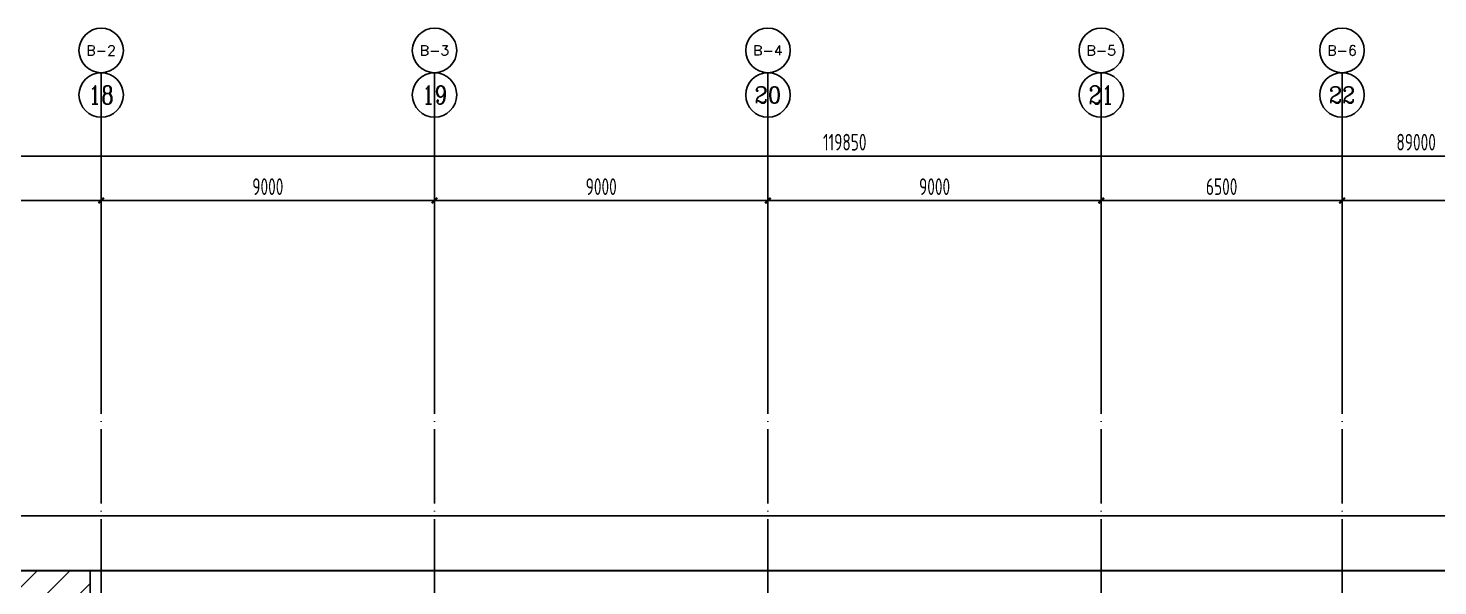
# Model space of a CAD drawing. Extents: x -502255 to 1362592, y -400300 to 332622.
# Drawn here: x -451367 to -413313, y -80590 to -65548 of the extents above; entities that cross this region are included whole.
import ezdxf
from ezdxf.enums import TextEntityAlignment as Align

# ---------------------------------------------------------------- set-up
doc = ezdxf.new("R2010")
doc.units = 0
doc.header["$LTSCALE"] = 1000
doc.header["$MEASUREMENT"] = 0
doc.linetypes.add('DOTE', pattern=[2.42, 2, -0.2, 0.02, -0.2])
for name, color, linetype in [('AXIS_TEXT', 7, 'Continuous'), ('HATCH', 253, 'Continuous'), ('S-DIM', 3, 'Continuous'), ('S-DOTE', 8, 'DOTE'), ('S-基础-筏板边线', 6, 'Continuous')]:
    doc.layers.add(name, color=color, linetype=linetype)
doc.layers.add('不打印', color=59, linetype='Continuous', plot=False)
doc.styles.add('_TCH_AXIS', font='COMPLEX', dxfattribs={"bigfont": 'GBCBIG'})
doc.styles.add('COMPLEX', font='COMPLEX.shx', dxfattribs={"width": 0.65})
doc.styles.get("Standard").update_dxf_attribs({"font": 'tssdeng2.shx', "width": 0.7, "bigfont": '@@hztxt.shx'})
doc.dimstyles.new('TSSD_150_150', dxfattribs={"dimtxt": 450, "dimasz": 150, "dimexe": 150, "dimexo": 375, "dimgap": 150, "dimtad": 1, "dimdec": 0, "dimzin": 0, "dimdsep": 46, "dimtxsty": 'Standard', "dimblk": 'ARCHTICK', "dimcen": 0, "dimdle": 150, "dimclrt": 7, "dimadec": 0, "dimazin": 0, "dimtfac": 1, "dimtdec": 0, "dimtix": 1, "dimtmove": 2, "dimatfit": 3, "dimfxl": 1, "dimtolj": 1, "dimtzin": 0, "dimarcsym": 0})

# ---------------------------------------------------------------- blocks, each defined once
blk = doc.blocks.new('_ArchTick')
at = {"color": 0, "linetype": 'ByBlock', "const_width": 0.4}
blk.add_lwpolyline([(-0.5, -0.5), (0.5, 0.5)], dxfattribs=at)
blk = doc.blocks.new('*D2065')
at = {"layer": 'Defpoints', "color": 0, "transparency": 16777216}
for p in [(1116055, 263982), (1027055, 259032), (1116055, 259032)]:
    blk.add_point(p, dxfattribs=at)
at = {"layer": 'S-DIM', "color": 0, "lineweight": -2, "transparency": 16777216}
for p, q in [((1027055, 259407), (1027055, 264132)), ((1116055, 259407), (1116055, 264132)), ((1026905, 263982), (1116205, 263982))]:
    blk.add_line(p, q, dxfattribs=at)
at = {"layer": 'S-DIM', "color": 0, "lineweight": -2, "transparency": 16777216, "xscale": 150, "yscale": 150, "zscale": 150, "rotation": 180}
blk.add_blockref('_ArchTick', (1027055, 263982), dxfattribs=at)
at = {"layer": 'S-DIM', "color": 0, "lineweight": -2, "transparency": 16777216, "xscale": 150, "yscale": 150, "zscale": 150}
blk.add_blockref('_ArchTick', (1116055, 263982), dxfattribs=at)
at = {"layer": 'S-DIM', "color": 7, "transparency": 16777216, "insert": (1071555, 264357), "char_height": 450, "attachment_point": 5}
blk.add_mtext('\\A1;89000', dxfattribs=at)
blk = doc.blocks.new('*D2066')
at = {"layer": 'Defpoints', "color": 0, "transparency": 16777216}
for p in [(1036055, 262782), (1027055, 259032), (1036055, 259032)]:
    blk.add_point(p, dxfattribs=at)
at = {"layer": 'S-DIM', "color": 0, "lineweight": -2, "transparency": 16777216}
for p, q in [((1026905, 262782), (1036205, 262782)), ((1027055, 259407), (1027055, 262932)), ((1036055, 259407), (1036055, 262932))]:
    blk.add_line(p, q, dxfattribs=at)
at = {"layer": 'S-DIM', "color": 0, "lineweight": -2, "transparency": 16777216, "xscale": 150, "yscale": 150, "zscale": 150, "rotation": 180}
blk.add_blockref('_ArchTick', (1027055, 262782), dxfattribs=at)
at = {"layer": 'S-DIM', "color": 0, "lineweight": -2, "transparency": 16777216, "xscale": 150, "yscale": 150, "zscale": 150}
blk.add_blockref('_ArchTick', (1036055, 262782), dxfattribs=at)
at = {"layer": 'S-DIM', "color": 7, "transparency": 16777216, "insert": (1031555, 263157), "char_height": 450, "attachment_point": 5}
blk.add_mtext('\\A1;9000', dxfattribs=at)
blk = doc.blocks.new('*D2067')
at = {"layer": 'Defpoints', "color": 0, "transparency": 16777216}
for p in [(1045055, 262782), (1036055, 259032), (1045055, 259032)]:
    blk.add_point(p, dxfattribs=at)
at = {"layer": 'S-DIM', "color": 0, "lineweight": -2, "transparency": 16777216}
for p, q in [((1035905, 262782), (1045205, 262782)), ((1036055, 259407), (1036055, 262932)), ((1045055, 259407), (1045055, 262932))]:
    blk.add_line(p, q, dxfattribs=at)
at = {"layer": 'S-DIM', "color": 0, "lineweight": -2, "transparency": 16777216, "xscale": 150, "yscale": 150, "zscale": 150, "rotation": 180}
blk.add_blockref('_ArchTick', (1036055, 262782), dxfattribs=at)
at = {"layer": 'S-DIM', "color": 0, "lineweight": -2, "transparency": 16777216, "xscale": 150, "yscale": 150, "zscale": 150}
blk.add_blockref('_ArchTick', (1045055, 262782), dxfattribs=at)
at = {"layer": 'S-DIM', "color": 7, "transparency": 16777216, "insert": (1040555, 263157), "char_height": 450, "attachment_point": 5}
blk.add_mtext('\\A1;9000', dxfattribs=at)
blk = doc.blocks.new('*D2068')
at = {"layer": 'Defpoints', "color": 0, "transparency": 16777216}
for p in [(1054055, 262782), (1045055, 259032), (1054055, 259032)]:
    blk.add_point(p, dxfattribs=at)
at = {"layer": 'S-DIM', "color": 0, "lineweight": -2, "transparency": 16777216}
for p, q in [((1044905, 262782), (1054205, 262782)), ((1045055, 259407), (1045055, 262932)), ((1054055, 259407), (1054055, 262932))]:
    blk.add_line(p, q, dxfattribs=at)
at = {"layer": 'S-DIM', "color": 0, "lineweight": -2, "transparency": 16777216, "xscale": 150, "yscale": 150, "zscale": 150, "rotation": 180}
blk.add_blockref('_ArchTick', (1045055, 262782), dxfattribs=at)
at = {"layer": 'S-DIM', "color": 0, "lineweight": -2, "transparency": 16777216, "xscale": 150, "yscale": 150, "zscale": 150}
blk.add_blockref('_ArchTick', (1054055, 262782), dxfattribs=at)
at = {"layer": 'S-DIM', "color": 7, "transparency": 16777216, "insert": (1049555, 263157), "char_height": 450, "attachment_point": 5}
blk.add_mtext('\\A1;9000', dxfattribs=at)
blk = doc.blocks.new('*D2069')
at = {"layer": 'Defpoints', "color": 0, "transparency": 16777216}
for p in [(1063055, 262782), (1054055, 259032), (1063055, 259032)]:
    blk.add_point(p, dxfattribs=at)
at = {"layer": 'S-DIM', "color": 0, "lineweight": -2, "transparency": 16777216}
for p, q in [((1053905, 262782), (1063205, 262782)), ((1054055, 259407), (1054055, 262932)), ((1063055, 259407), (1063055, 262932))]:
    blk.add_line(p, q, dxfattribs=at)
at = {"layer": 'S-DIM', "color": 0, "lineweight": -2, "transparency": 16777216, "xscale": 150, "yscale": 150, "zscale": 150, "rotation": 180}
blk.add_blockref('_ArchTick', (1054055, 262782), dxfattribs=at)
at = {"layer": 'S-DIM', "color": 0, "lineweight": -2, "transparency": 16777216, "xscale": 150, "yscale": 150, "zscale": 150}
blk.add_blockref('_ArchTick', (1063055, 262782), dxfattribs=at)
at = {"layer": 'S-DIM', "color": 7, "transparency": 16777216, "insert": (1058555, 263157), "char_height": 450, "attachment_point": 5}
blk.add_mtext('\\A1;9000', dxfattribs=at)
blk = doc.blocks.new('*D2070')
at = {"layer": 'Defpoints', "color": 0, "transparency": 16777216}
for p in [(1069555, 262782), (1063055, 259032), (1069555, 259032)]:
    blk.add_point(p, dxfattribs=at)
at = {"layer": 'S-DIM', "color": 0, "lineweight": -2, "transparency": 16777216}
for p, q in [((1062905, 262782), (1069705, 262782)), ((1063055, 259407), (1063055, 262932)), ((1069555, 259407), (1069555, 262932))]:
    blk.add_line(p, q, dxfattribs=at)
at = {"layer": 'S-DIM', "color": 0, "lineweight": -2, "transparency": 16777216, "xscale": 150, "yscale": 150, "zscale": 150, "rotation": 180}
blk.add_blockref('_ArchTick', (1063055, 262782), dxfattribs=at)
at = {"layer": 'S-DIM', "color": 0, "lineweight": -2, "transparency": 16777216, "xscale": 150, "yscale": 150, "zscale": 150}
blk.add_blockref('_ArchTick', (1069555, 262782), dxfattribs=at)
at = {"layer": 'S-DIM', "color": 7, "transparency": 16777216, "insert": (1066305, 263157), "char_height": 450, "attachment_point": 5}
blk.add_mtext('\\A1;6500', dxfattribs=at)
blk = doc.blocks.new('*D2071')
at = {"layer": 'Defpoints', "color": 0, "transparency": 16777216}
for p in [(1078555, 262782), (1069555, 259032), (1078555, 259032)]:
    blk.add_point(p, dxfattribs=at)
at = {"layer": 'S-DIM', "color": 0, "lineweight": -2, "transparency": 16777216}
for p, q in [((1069405, 262782), (1078705, 262782)), ((1069555, 259407), (1069555, 262932)), ((1078555, 259407), (1078555, 262932))]:
    blk.add_line(p, q, dxfattribs=at)
at = {"layer": 'S-DIM', "color": 0, "lineweight": -2, "transparency": 16777216, "xscale": 150, "yscale": 150, "zscale": 150, "rotation": 180}
blk.add_blockref('_ArchTick', (1069555, 262782), dxfattribs=at)
at = {"layer": 'S-DIM', "color": 0, "lineweight": -2, "transparency": 16777216, "xscale": 150, "yscale": 150, "zscale": 150}
blk.add_blockref('_ArchTick', (1078555, 262782), dxfattribs=at)
at = {"layer": 'S-DIM', "color": 7, "transparency": 16777216, "insert": (1074055, 263157), "char_height": 450, "attachment_point": 5}
blk.add_mtext('\\A1;9000', dxfattribs=at)
blk = doc.blocks.new('_AXISO')
blk.add_circle((0, 0), 0.5)
at = {"layer": 'AXIS_TEXT', "style": 'COMPLEX', "width": 1.041667}
blk.add_attdef('A', text='', height=0.56, dxfattribs=at).set_placement((-0.25, -0.28), (0.25, -0.28), align=Align.FIT)
blk = doc.blocks.new('*D2096')
at = {"layer": 'Defpoints', "color": 0, "transparency": 16777216}
for p in [(1116055, 263982), (996205, 259032), (1116055, 259032)]:
    blk.add_point(p, dxfattribs=at)
at = {"layer": 'S-DIM', "color": 0, "lineweight": -2, "transparency": 16777216}
for p, q in [((996205, 259407), (996205, 264132)), ((1116055, 259407), (1116055, 264132)), ((996055, 263982), (1116205, 263982))]:
    blk.add_line(p, q, dxfattribs=at)
at = {"layer": 'S-DIM', "color": 0, "lineweight": -2, "transparency": 16777216, "xscale": 150, "yscale": 150, "zscale": 150, "rotation": 180}
blk.add_blockref('_ArchTick', (996205, 263982), dxfattribs=at)
at = {"layer": 'S-DIM', "color": 0, "lineweight": -2, "transparency": 16777216, "xscale": 150, "yscale": 150, "zscale": 150}
blk.add_blockref('_ArchTick', (1116055, 263982), dxfattribs=at)
at = {"layer": 'S-DIM', "color": 7, "transparency": 16777216, "insert": (1056130, 264357), "char_height": 450, "attachment_point": 5}
blk.add_mtext('\\A1;119850', dxfattribs=at)
blk = doc.blocks.new('*D2102')
at = {"layer": 'Defpoints', "color": 0, "transparency": 16777216}
for p in [(1036055, 262782), (1027055, 259032), (1036055, 259032)]:
    blk.add_point(p, dxfattribs=at)
at = {"layer": 'S-DIM', "color": 0, "lineweight": -2, "transparency": 16777216}
for p, q in [((1026905, 262782), (1036205, 262782)), ((1027055, 259407), (1027055, 262932)), ((1036055, 259407), (1036055, 262932))]:
    blk.add_line(p, q, dxfattribs=at)
at = {"layer": 'S-DIM', "color": 0, "lineweight": -2, "transparency": 16777216, "xscale": 150, "yscale": 150, "zscale": 150, "rotation": 180}
blk.add_blockref('_ArchTick', (1027055, 262782), dxfattribs=at)
at = {"layer": 'S-DIM', "color": 0, "lineweight": -2, "transparency": 16777216, "xscale": 150, "yscale": 150, "zscale": 150}
blk.add_blockref('_ArchTick', (1036055, 262782), dxfattribs=at)
at = {"layer": 'S-DIM', "color": 7, "transparency": 16777216, "insert": (1031555, 263157), "char_height": 450, "attachment_point": 5}
blk.add_mtext('\\A1;9000', dxfattribs=at)
blk = doc.blocks.new('*D2103')
at = {"layer": 'Defpoints', "color": 0, "transparency": 16777216}
for p in [(1045055, 262782), (1036055, 259032), (1045055, 259032)]:
    blk.add_point(p, dxfattribs=at)
at = {"layer": 'S-DIM', "color": 0, "lineweight": -2, "transparency": 16777216}
for p, q in [((1035905, 262782), (1045205, 262782)), ((1036055, 259407), (1036055, 262932)), ((1045055, 259407), (1045055, 262932))]:
    blk.add_line(p, q, dxfattribs=at)
at = {"layer": 'S-DIM', "color": 0, "lineweight": -2, "transparency": 16777216, "xscale": 150, "yscale": 150, "zscale": 150, "rotation": 180}
blk.add_blockref('_ArchTick', (1036055, 262782), dxfattribs=at)
at = {"layer": 'S-DIM', "color": 0, "lineweight": -2, "transparency": 16777216, "xscale": 150, "yscale": 150, "zscale": 150}
blk.add_blockref('_ArchTick', (1045055, 262782), dxfattribs=at)
at = {"layer": 'S-DIM', "color": 7, "transparency": 16777216, "insert": (1040555, 263157), "char_height": 450, "attachment_point": 5}
blk.add_mtext('\\A1;9000', dxfattribs=at)
blk = doc.blocks.new('*D2104')
at = {"layer": 'Defpoints', "color": 0, "transparency": 16777216}
for p in [(1054055, 262782), (1045055, 259032), (1054055, 259032)]:
    blk.add_point(p, dxfattribs=at)
at = {"layer": 'S-DIM', "color": 0, "lineweight": -2, "transparency": 16777216}
for p, q in [((1044905, 262782), (1054205, 262782)), ((1045055, 259407), (1045055, 262932)), ((1054055, 259407), (1054055, 262932))]:
    blk.add_line(p, q, dxfattribs=at)
at = {"layer": 'S-DIM', "color": 0, "lineweight": -2, "transparency": 16777216, "xscale": 150, "yscale": 150, "zscale": 150, "rotation": 180}
blk.add_blockref('_ArchTick', (1045055, 262782), dxfattribs=at)
at = {"layer": 'S-DIM', "color": 0, "lineweight": -2, "transparency": 16777216, "xscale": 150, "yscale": 150, "zscale": 150}
blk.add_blockref('_ArchTick', (1054055, 262782), dxfattribs=at)
at = {"layer": 'S-DIM', "color": 7, "transparency": 16777216, "insert": (1049555, 263157), "char_height": 450, "attachment_point": 5}
blk.add_mtext('\\A1;9000', dxfattribs=at)
blk = doc.blocks.new('*D2105')
at = {"layer": 'Defpoints', "color": 0, "transparency": 16777216}
for p in [(1063055, 262782), (1054055, 259032), (1063055, 259032)]:
    blk.add_point(p, dxfattribs=at)
at = {"layer": 'S-DIM', "color": 0, "lineweight": -2, "transparency": 16777216}
for p, q in [((1053905, 262782), (1063205, 262782)), ((1054055, 259407), (1054055, 262932)), ((1063055, 259407), (1063055, 262932))]:
    blk.add_line(p, q, dxfattribs=at)
at = {"layer": 'S-DIM', "color": 0, "lineweight": -2, "transparency": 16777216, "xscale": 150, "yscale": 150, "zscale": 150, "rotation": 180}
blk.add_blockref('_ArchTick', (1054055, 262782), dxfattribs=at)
at = {"layer": 'S-DIM', "color": 0, "lineweight": -2, "transparency": 16777216, "xscale": 150, "yscale": 150, "zscale": 150}
blk.add_blockref('_ArchTick', (1063055, 262782), dxfattribs=at)
at = {"layer": 'S-DIM', "color": 7, "transparency": 16777216, "insert": (1058555, 263157), "char_height": 450, "attachment_point": 5}
blk.add_mtext('\\A1;9000', dxfattribs=at)
blk = doc.blocks.new('*D2106')
at = {"layer": 'Defpoints', "color": 0, "transparency": 16777216}
for p in [(1069555, 262782), (1063055, 259032), (1069555, 259032)]:
    blk.add_point(p, dxfattribs=at)
at = {"layer": 'S-DIM', "color": 0, "lineweight": -2, "transparency": 16777216}
for p, q in [((1062905, 262782), (1069705, 262782)), ((1063055, 259407), (1063055, 262932)), ((1069555, 259407), (1069555, 262932))]:
    blk.add_line(p, q, dxfattribs=at)
at = {"layer": 'S-DIM', "color": 0, "lineweight": -2, "transparency": 16777216, "xscale": 150, "yscale": 150, "zscale": 150, "rotation": 180}
blk.add_blockref('_ArchTick', (1063055, 262782), dxfattribs=at)
at = {"layer": 'S-DIM', "color": 0, "lineweight": -2, "transparency": 16777216, "xscale": 150, "yscale": 150, "zscale": 150}
blk.add_blockref('_ArchTick', (1069555, 262782), dxfattribs=at)
at = {"layer": 'S-DIM', "color": 7, "transparency": 16777216, "insert": (1066305, 263157), "char_height": 450, "attachment_point": 5}
blk.add_mtext('\\A1;6500', dxfattribs=at)
blk = doc.blocks.new('*D2107')
at = {"layer": 'Defpoints', "color": 0, "transparency": 16777216}
for p in [(1078555, 262782), (1069555, 259032), (1078555, 259032)]:
    blk.add_point(p, dxfattribs=at)
at = {"layer": 'S-DIM', "color": 0, "lineweight": -2, "transparency": 16777216}
for p, q in [((1069405, 262782), (1078705, 262782)), ((1069555, 259407), (1069555, 262932)), ((1078555, 259407), (1078555, 262932))]:
    blk.add_line(p, q, dxfattribs=at)
at = {"layer": 'S-DIM', "color": 0, "lineweight": -2, "transparency": 16777216, "xscale": 150, "yscale": 150, "zscale": 150, "rotation": 180}
blk.add_blockref('_ArchTick', (1069555, 262782), dxfattribs=at)
at = {"layer": 'S-DIM', "color": 0, "lineweight": -2, "transparency": 16777216, "xscale": 150, "yscale": 150, "zscale": 150}
blk.add_blockref('_ArchTick', (1078555, 262782), dxfattribs=at)
at = {"layer": 'S-DIM', "color": 7, "transparency": 16777216, "insert": (1074055, 263157), "char_height": 450, "attachment_point": 5}
blk.add_mtext('\\A1;9000', dxfattribs=at)
blk = doc.blocks.new('dsadasd')
at = {"layer": 'S-DIM'}
for p, q in [((1036054.9, 259031.5), (1036054.9, 266231.5)), ((1045054.9, 259031.5), (1045054.9, 266231.5)), ((1054054.9, 259031.5), (1054054.9, 266231.5)), ((1063054.9, 259031.5), (1063054.9, 266231.5)), ((1069554.9, 259031.5), (1069554.9, 266231.5)), ((1036054.9, 259031.5), (1036054.9, 265031.5)), ((1045054.9, 259031.5), (1045054.9, 265031.5)), ((1054054.9, 259031.5), (1054054.9, 265031.5)), ((1063054.9, 259031.5), (1063054.9, 265031.5)), ((1069554.9, 259031.5), (1069554.9, 265031.5))]:
    blk.add_line(p, q, dxfattribs=at)
at = {"layer": 'S-DOTE', "color": 8, "linetype": 'DOTE'}
for p, q in [((1036054.9, 259031.5), (1036054.9, 84926.2)), ((1045054.9, 259031.5), (1045054.9, 84926.2)), ((1054054.9, 259031.5), (1054054.9, 84926.2)), ((1063054.9, 259031.5), (1063054.9, 84926.2)), ((1069554.9, 259031.5), (1069554.9, 84926.2))]:
    blk.add_line(p, q, dxfattribs=at)
at = {"layer": 'S-DIM'}
ref = blk.add_blockref('_AXISO', (1036054.9, 266831.5), dxfattribs=dict(at, xscale=1200, yscale=1200, zscale=1200))
ref.add_attrib('A', 'B-2', dxfattribs={"layer": 'AXIS_TEXT', "height": 269.48, "style": '_TCH_AXIS'}).set_placement((1035657.1, 266696.8), (1036452.7, 266696.8), align=Align.FIT)
ref = blk.add_blockref('_AXISO', (1045054.9, 266831.5), dxfattribs=dict(at, xscale=1200, yscale=1200, zscale=1200))
ref.add_attrib('A', 'B-3', dxfattribs={"layer": 'AXIS_TEXT', "height": 269.48, "style": '_TCH_AXIS'}).set_placement((1044657.1, 266696.8), (1045452.7, 266696.8), align=Align.FIT)
ref = blk.add_blockref('_AXISO', (1054054.9, 266831.5), dxfattribs=dict(at, xscale=1200, yscale=1200, zscale=1200))
ref.add_attrib('A', 'B-4', dxfattribs={"layer": 'AXIS_TEXT', "height": 261.89, "style": '_TCH_AXIS'}).set_placement((1053655.9, 266700.6), (1054454, 266700.6), align=Align.FIT)
ref = blk.add_blockref('_AXISO', (1063054.9, 266831.5), dxfattribs=dict(at, xscale=1200, yscale=1200, zscale=1200))
ref.add_attrib('A', 'B-5', dxfattribs={"layer": 'AXIS_TEXT', "height": 269.48, "style": '_TCH_AXIS'}).set_placement((1062657.1, 266696.8), (1063452.7, 266696.8), align=Align.FIT)
ref = blk.add_blockref('_AXISO', (1069554.9, 266831.5), dxfattribs=dict(at, xscale=1200, yscale=1200, zscale=1200))
ref.add_attrib('A', 'B-6', dxfattribs={"layer": 'AXIS_TEXT', "height": 269.48, "style": '_TCH_AXIS'}).set_placement((1069157.1, 266696.8), (1069952.7, 266696.8), align=Align.FIT)
ref = blk.add_blockref('_AXISO', (1036054.9, 265631.5), dxfattribs=dict(at, xscale=1200, yscale=1200, zscale=1200))
ref.add_attrib('A', '18', dxfattribs={"layer": 'AXIS_TEXT', "height": 492.67, "style": '_TCH_AXIS'}).set_placement((1035714.7, 265385.2), (1036395.1, 265385.2), align=Align.FIT)
ref = blk.add_blockref('_AXISO', (1045054.9, 265631.5), dxfattribs=dict(at, xscale=1200, yscale=1200, zscale=1200))
ref.add_attrib('A', '19', dxfattribs={"layer": 'AXIS_TEXT', "height": 492.67, "style": '_TCH_AXIS'}).set_placement((1044714.7, 265385.2), (1045395.1, 265385.2), align=Align.FIT)
ref = blk.add_blockref('_AXISO', (1054054.9, 265631.5), dxfattribs=dict(at, xscale=1200, yscale=1200, zscale=1200))
ref.add_attrib('A', '20', dxfattribs={"layer": 'AXIS_TEXT', "height": 441.41, "style": '_TCH_AXIS'}).set_placement((1053697.6, 265410.8), (1054412.3, 265410.8), align=Align.FIT)
ref = blk.add_blockref('_AXISO', (1063054.9, 265631.5), dxfattribs=dict(at, xscale=1200, yscale=1200, zscale=1200))
ref.add_attrib('A', '21', dxfattribs={"layer": 'AXIS_TEXT', "height": 492.67, "style": '_TCH_AXIS'}).set_placement((1062714.7, 265385.2), (1063395.1, 265385.2), align=Align.FIT)
ref = blk.add_blockref('_AXISO', (1069554.9, 265631.5), dxfattribs=dict(at, xscale=1200, yscale=1200, zscale=1200))
ref.add_attrib('A', '22', dxfattribs={"layer": 'AXIS_TEXT', "height": 441.41, "style": '_TCH_AXIS'}).set_placement((1069197.6, 265410.8), (1069912.3, 265410.8), align=Align.FIT)
for p1, p2, distance, picture, middle in [((996204.9, 259031.5), (1116054.9, 259031.5), 4950, '*D2096', (1056129.9, 264356.5)), ((1027054.9, 259031.5), (1116054.9, 259031.5), 4950, '*D2065', (1071554.9, 264356.5)), ((1027054.9, 259031.5), (1036054.9, 259031.5), 3750, '*D2066', (1031554.9, 263156.5)), ((1027054.9, 259031.5), (1036054.9, 259031.5), 3750, '*D2102', (1031554.9, 263156.5)), ((1036054.9, 259031.5), (1045054.9, 259031.5), 3750, '*D2067', (1040554.9, 263156.5)), ((1036054.9, 259031.5), (1045054.9, 259031.5), 3750, '*D2103', (1040554.9, 263156.5)), ((1045054.9, 259031.5), (1054054.9, 259031.5), 3750, '*D2068', (1049554.9, 263156.5)), ((1045054.9, 259031.5), (1054054.9, 259031.5), 3750, '*D2104', (1049554.9, 263156.5)), ((1054054.9, 259031.5), (1063054.9, 259031.5), 3750, '*D2069', (1058554.9, 263156.5)), ((1054054.9, 259031.5), (1063054.9, 259031.5), 3750, '*D2105', (1058554.9, 263156.5)), ((1063054.9, 259031.5), (1069554.9, 259031.5), 3750, '*D2070', (1066304.9, 263156.5)), ((1063054.9, 259031.5), (1069554.9, 259031.5), 3750, '*D2106', (1066304.9, 263156.5)), ((1069554.9, 259031.5), (1078554.9, 259031.5), 3750, '*D2071', (1074054.9, 263156.5)), ((1069554.9, 259031.5), (1078554.9, 259031.5), 3750, '*D2107', (1074054.9, 263156.5))]:
    dim = blk.add_aligned_dim(p1=p1, p2=p2, distance=distance, dimstyle='TSSD_150_150', dxfattribs=at)
    dim.commit()
    dim.dimension.update_dxf_attribs({"geometry": picture, "text_midpoint": middle})

msp = doc.modelspace()

# ---------------------------------------------------------------- hatches: boundary and pattern name
at = {"layer": 'HATCH'}
h = msp.add_hatch(dxfattribs=at)
h.set_pattern_fill('ANSI31', color=256, scale=5000, style=0)
h.set_pattern_definition([(45, (-698855.8, 0), (-441.9417, 441.9417), [])])
h.paths.add_polyline_path([(-441991.5, -238520.4), (-489722.6, -238520.4), (-489722.6, -80179.6), (-469710.1, -80179.6), (-449697.6, -80179.6), (-449697.6, -95129.6), (-431397.6, -95129.6), (-431397.6, -150754.6), (-446147.6, -150754.6), (-446147.6, -148804.6), (-443172.6, -148804.6), (-443172.6, -143404.6), (-468297.6, -143404.6), (-468297.6, -142979.6), (-469997.6, -142979.6), (-469997.6, -144679.6), (-469777.2, -144679.6), (-469777.2, -155429.6), (-470672.7, -155429.6), (-470672.7, -157429.6), (-469972.6, -157429.6), (-469971, -164579.6), (-470672.7, -164579.6), (-470672.7, -166579.6), (-469971.7, -166579.6), (-469972.6, -173729.5), (-470522.7, -173729.6), (-470522.7, -175429.6), (-469971.5, -175429.6), (-469972.6, -182729.5), (-470522.7, -182729.6), (-470522.7, -184429.6), (-469971, -184429.6), (-469970.2, -191729.6), (-470522.7, -191729.6), (-470522.7, -193429.6), (-469972.6, -193429.6), (-469972.6, -200729.6), (-470522.7, -200729.6), (-470522.7, -202429.6), (-469972.6, -202429.6), (-469969.5, -210131.4), (-466697.6, -210130.1), (-466697.6, -210679.6), (-464997.6, -210679.6), (-464997.6, -210130.9), (-459547.6, -210130.4), (-459547.6, -211579.6), (-447372.7, -211578.7), (-447372.7, -210129.4), (-441397.6, -210128.8), (-441397.6, -210829.6), (-440547.7, -210829.6), (-440547.6, -212633.3), (-439067.3, -213966.2), (-439435.3, -214374.9), (-438172, -215512.4), (-437804, -215103.7), (-433315.7, -219145), (-433683.7, -219553.7), (-433274.9, -219921.8), (-434178.3, -220925), (-434438.4, -220690.8), (-435575.9, -221954.2), (-434312.6, -223091.7), (-433944.5, -222683), (-430513.3, -225772.5)])

# ---------------------------------------------------------------- linework, layer by layer
msp.add_lwpolyline([(-441991.5, -238520.4), (-489722.6, -238520.4), (-489722.6, -80179.6), (-449697.6, -80179.6), (-449697.6, -95129.6), (-431397.6, -95129.6), (-431397.6, -150754.6), (-446147.6, -150754.6), (-446147.6, -148804.6), (-443172.6, -148804.6), (-443172.6, -143404.6), (-469777.2, -143404.6), (-469777.2, -156129.6), (-469972.7, -156129.6), (-469969.5, -210131.4), (-440547.6, -210128.7), (-440547.6, -212633.3), (-432906.9, -219513), (-434947.8, -221779.6), (-430513.3, -225772.5), (-441991.5, -238520.4)], close=True)
at = {"layer": 'S-基础-筏板边线', "const_width": 50}
msp.add_lwpolyline([(-489722.6, -80179.6), (-367147.6, -80179.6), (-367147.6, -146355.8), (-366505.3, -145918), (-361211.3, -153685.3), (-374247.5, -162570.5), (-376447.6, -163696.4), (-376447.6, -170505), (-391653.9, -182614.8), (-441991.5, -238520.4)], dxfattribs=at)
at = {"layer": '不打印', "color": 4}
msp.add_lwpolyline([(-457999.6, -145738.4), (-335282, -145738.4), (-335282, -78704.3), (-457999.6, -78704.3)], close=True, dxfattribs=at)

# ---------------------------------------------------------------- block references
at = {"layer": 'S-DOTE'}
msp.add_blockref('dsadasd', (-1485452.6, -332979.9), dxfattribs=at)

doc.saveas('drawing.dxf')
